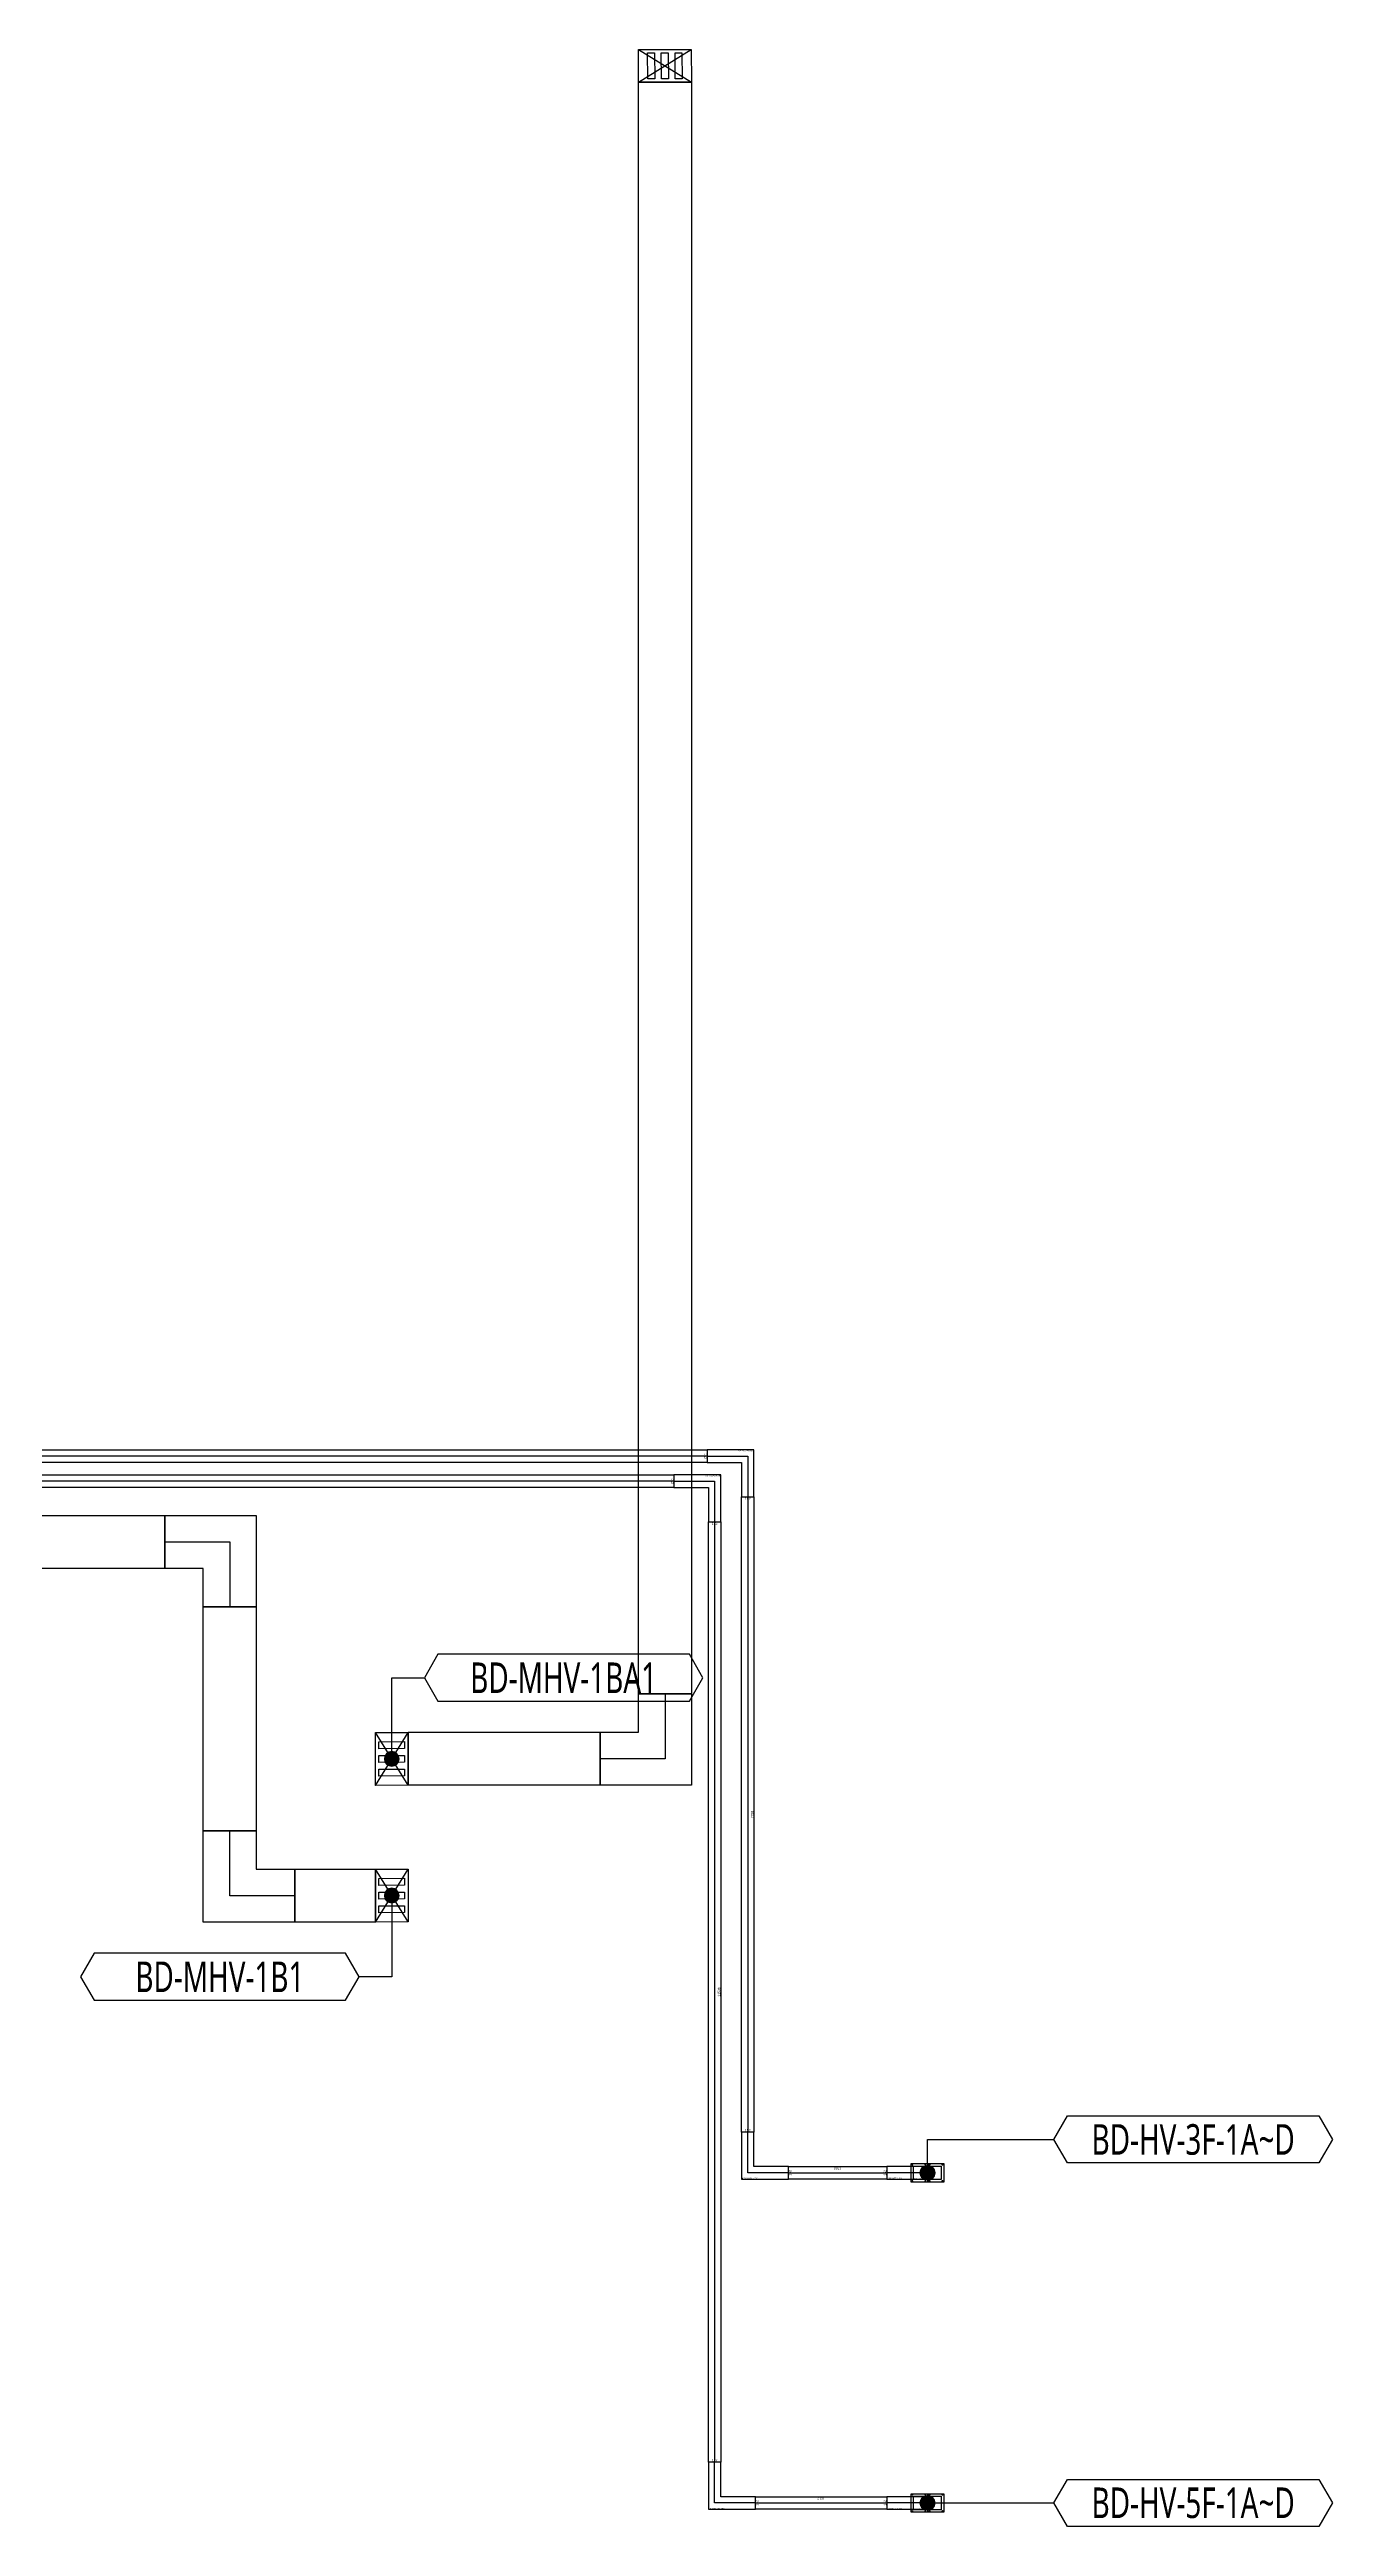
# Model space of a CAD drawing. Header units: millimetres. Extents: x 84228 to 374549, y -351975 to 847575.
# Drawn here: x 143381 to 159123, y -242409 to -212019 of the extents above; entities that cross this region are included whole.
import ezdxf
from ezdxf.enums import TextEntityAlignment as Align

# ---------------------------------------------------------------- set-up
doc = ezdxf.new("R2010")
doc.units = ezdxf.units.MM
doc.header["$LTSCALE"] = 150
doc.layers.get('Defpoints').update_dxf_attribs({"color": 150})
for name, color, linetype in [('-----27 Bus Duct_HV_6.6kV', 130, 'Continuous'), ('-----27 Bus Duct_HV_IT BACK UP A', 7, 'Continuous'), ('-----27 Bus Duct_HV_IT BACK UP B', 3, 'Continuous'), ('-----99 Cable Schedule', 2, 'Continuous')]:
    doc.layers.add(name, color=color, linetype=linetype)
doc.styles.add('DH', font='malgun.ttf')
doc.styles.add('ELEC', font='Dotum.ttf')
doc.styles.get("Standard").update_dxf_attribs({"font": 'Dotum.ttf'})
doc.dimstyles.new('전기통신참고용-치수', dxfattribs={"dimscale": 15, "dimtxt": 2, "dimasz": 0, "dimexe": 0, "dimexo": 0, "dimgap": 0.4, "dimtad": 4, "dimdec": 0, "dimzin": 0, "dimdsep": 46, "dimtxsty": 'Standard', "dimblk": 'NONE', "dimcen": 0, "dimse1": 1, "dimse2": 1, "dimsd1": 1, "dimsd2": 1, "dimclrd": 8, "dimclre": 8, "dimclrt": 8, "dimadec": 0, "dimazin": 0, "dimtfac": 1, "dimtdec": 0, "dimtix": 1, "dimtmove": 2, "dimatfit": 0, "dimldrblk": 'NONE', "dimfxl": 2, "dimtolj": 1, "dimtzin": 0, "dimarcsym": 0})

# ---------------------------------------------------------------- blocks, each defined once
blk = doc.blocks.new('*U66')
at = {"color": 1}
for p, q in [((60, 76), (-60, -76)), ((-60, 76), (60, -76))]:
    blk.add_line(p, q, dxfattribs=at)
at = {"color": 0}
blk.add_line((-3.637978807091713e-12, 113.5), (-3.637978807091713e-12, -113.5), dxfattribs=at)
for points in [[(199.9999999999964, -113.5), (-200.0000000000036, -113.5), (-200.0000000000036, 113.5), (199.9999999999964, 113.5)], [(169.9999999999964, -83.5), (-170.0000000000036, -83.5), (-170.0000000000036, 83.5), (169.9999999999964, 83.5)]]:
    blk.add_lwpolyline(points, close=True, dxfattribs=at)
at = {"color": 1}
blk.add_lwpolyline([(60, -76), (-60, -76), (-60, 76), (60, 76)], close=True, dxfattribs=at)
for points in [[(-59.99999999999272, -46, -0.414213562373095), (-57.99999999999272, -44), (-17.19999999998981, -44, 0.4142135623730951), (-16.19999999998981, -43), (-16.19999999999709, 43, 0.4142135623730951), (-17.19999999999709, 44), (-58, 44, -0.414213562373095), (-60, 46), (-60, 76, -0.4142135623730951), (-59, 75), (-59, 46, 0.4142135623730951), (-58, 45), (58, 45, 0.4142135623730951), (59, 46), (59, 75, -0.4142135623730951), (60, 76), (60, 46, -0.414213562373095), (58, 44), (17.19999999999709, 44, 0.4142135623730951), (16.19999999999709, 43), (16.20000000000437, -43, 0.4142135623730951), (17.20000000000437, -44), (58.00000000000728, -44, -0.414213562373095), (60.00000000000728, -46), (60.00000000000728, -76, -0.4142135623730951), (59.00000000000728, -75), (59.00000000000728, -46, 0.414213562373095), (58.00000000000728, -45), (-57.99999999999272, -45, 0.4142135623730951), (-58.99999999999272, -46), (-58.99999999999272, -75, -0.4142135623730951), (-59.99999999999272, -76), (-59.99999999999272, -76), (-59.99999999999272, -76), (-59.99999999999272, -76)], [(-15.19999999998981, -43), (-15.19999999999709, 43, -0.414213562373095), (-14.19999999999709, 44), (14.19999999999709, 44, -0.414213562373095), (15.19999999999709, 43), (15.20000000000437, -43, -0.414213562373095), (14.20000000000437, -44), (-14.19999999998981, -44, -0.414213562373095)], [(-14.19999999998981, -42), (-14.19999999999709, 42, -0.414213562373095), (-13.19999999999709, 43), (-8.85000000000582, 43, -0.414213562373095), (-7.850000000005821, 42), (-7.849999999998545, -42, -0.414213562373095), (-8.849999999998545, -43), (-13.19999999998981, -43, -0.414213562373095)], [(-6.849999999991269, -42), (-6.849999999998545, 42, -0.414213562373095), (-5.849999999998545, 43), (-1.500000000007276, 43, -0.414213562373095), (-0.500000000007276, 42), (-0.5, -42, -0.414213562373095), (-1.5, -43), (-5.849999999991269, -43, -0.414213562373095)], [(0.5000000000145519, -42), (0.500000000007276, 42, -0.414213562373095), (1.500000000007276, 43), (5.849999999998545, 43, -0.414213562373095), (6.849999999998545, 42), (6.850000000005821, -42, -0.414213562373095), (5.850000000005821, -43), (1.500000000014552, -43, -0.414213562373095)], [(7.850000000013097, -42), (7.850000000005821, 42, -0.414213562373095), (8.85000000000582, 43), (13.19999999999709, 43, -0.414213562373095), (14.19999999999709, 42), (14.20000000000437, -42, -0.414213562373095), (13.20000000000437, -43), (8.850000000013097, -43, -0.414213562373095)]]:
    blk.add_lwpolyline(points, format="xyb", close=True, dxfattribs=at)
at = {"color": 0}
for centre in [(-185.0000000000036, 98.5), (-25.00000000000364, 98.5), (24.99999999999636, 98.5), (184.9999999999964, 98.5), (-185.0000000000036, -98.5), (-25.00000000000364, -98.5), (24.99999999999636, -98.5), (184.9999999999964, -98.5)]:
    blk.add_circle(centre, 4, dxfattribs=at)
at = {"color": 0, "style": 'ELEC'}
blk.add_text('BD Flanged End-AL 1000A', height=10, dxfattribs=at).set_placement((-165.0000000000036, -73.5), align=Align.MIDDLE_LEFT)
blk = doc.blocks.new('*U67')
at = {"color": 1}
for p, q in [((340, 76), (220, -76)), ((220, 76), (340, -76))]:
    blk.add_line(p, q, dxfattribs=at)
at = {"color": 0}
blk.add_lwpolyline([(-220.0000000000036, -76), (219.9999999999964, -76), (219.9999999999964, 76), (-220.0000000000036, 76)], close=True, dxfattribs=at)
at = {"color": 1}
blk.add_lwpolyline([(220, 0), (-220, 0)], dxfattribs=at)
at = {"color": 0}
blk.add_lwpolyline([(219.9999999999964, -76), (339.9999999999964, -76), (339.9999999999964, 76), (219.9999999999964, 76)], dxfattribs=at)
at = {"color": 1}
for points in [[(220.0000000000146, -46, -0.414213562373095), (222.0000000000146, -44), (262.8000000000175, -44, 0.4142135623730951), (263.8000000000175, -43), (263.8000000000029, 43, 0.4142135623730951), (262.8000000000029, 44), (222, 44, -0.414213562373095), (220, 46), (220, 76, -0.4142135623730951), (221, 75), (221, 46, 0.4142135623730951), (222, 45), (338, 45, 0.4142135623730951), (339, 46), (339, 75, -0.4142135623730951), (340, 76), (340, 46, -0.414213562373095), (338, 44), (297.1999999999971, 44, 0.4142135623730951), (296.1999999999971, 43), (296.2000000000116, -43, 0.4142135623730951), (297.2000000000116, -44), (338.0000000000146, -44, -0.414213562373095), (340.0000000000146, -46), (340.0000000000146, -76, -0.4142135623730951), (339.0000000000146, -75), (339.0000000000146, -46, 0.414213562373095), (338.0000000000146, -45), (222.0000000000146, -45, 0.4142135623730951), (221.0000000000146, -46), (221.0000000000146, -75, -0.4142135623730951), (220.0000000000146, -76), (220.0000000000146, -76), (220.0000000000146, -76), (220.0000000000146, -76)], [(264.8000000000175, -43), (264.8000000000029, 43, -0.414213562373095), (265.8000000000029, 44), (294.1999999999971, 44, -0.414213562373095), (295.1999999999971, 43), (295.2000000000116, -43, -0.414213562373095), (294.2000000000116, -44), (265.8000000000175, -44, -0.414213562373095)], [(265.8000000000175, -42), (265.8000000000029, 42, -0.414213562373095), (266.8000000000029, 43), (271.1499999999942, 43, -0.414213562373095), (272.1499999999942, 42), (272.1500000000087, -42, -0.414213562373095), (271.1500000000087, -43), (266.8000000000175, -43, -0.414213562373095)], [(273.1500000000087, -42), (273.1500000000087, 42, -0.414213562373095), (274.1500000000087, 43), (278.5, 43, -0.414213562373095), (279.5, 42), (279.5, -42, -0.414213562373095), (278.5, -43), (274.1500000000087, -43, -0.414213562373095)], [(280.5000000000146, -42), (280.5000000000146, 42, -0.414213562373095), (281.5000000000146, 43), (285.8500000000058, 43, -0.414213562373095), (286.8500000000058, 42), (286.8500000000058, -42, -0.414213562373095), (285.8500000000058, -43), (281.5000000000146, -43, -0.414213562373095)], [(287.8500000000204, -42), (287.8500000000058, 42, -0.414213562373095), (288.8500000000058, 43), (293.1999999999971, 43, -0.414213562373095), (294.1999999999971, 42), (294.2000000000116, -42, -0.414213562373095), (293.2000000000116, -43), (288.8500000000204, -43, -0.414213562373095)]]:
    blk.add_lwpolyline(points, format="xyb", close=True, dxfattribs=at)
at = {"color": 0, "style": 'ELEC'}
blk.add_text('BD ELBOW(VERT)-AL 1000A', height=10, dxfattribs=at).set_placement((-215.0000000000036, -66), align=Align.MIDDLE_LEFT)
blk = doc.blocks.new('*U68')
at = {"color": 0}
blk.add_lwpolyline([(-76.00000000000364, -76), (499.9999999999964, -76), (499.9999999999964, 76), (75.99999999999636, 76), (75.99999999999636, 500), (-76.00000000000364, 500)], close=True, dxfattribs=at)
at = {"color": 1}
blk.add_lwpolyline([(500, 0), (0, 0), (0, 500)], dxfattribs=at)
at = {"color": 0, "style": 'ELEC'}
blk.add_text('BD ELBOW(HORIZ)-AL 1000A', height=10, dxfattribs=at).set_placement((-71.00000000000364, -66), align=Align.MIDDLE_LEFT)
blk = doc.blocks.new('*D327')
at = {"layer": 'Defpoints', "color": 0, "transparency": 16777216}
for p in [(-3.836930773104541e-13, -1503.833799010783), (151.9999999999995, -1503.833799010783), (151.9999999999995, -1503.833799010783)]:
    blk.add_point(p, dxfattribs=at)
at = {"color": 0, "transparency": 16777216, "insert": (75.99999999999957, -1524.85415179233), "char_height": 30, "attachment_point": 5}
blk.add_mtext('\\A1;{\\C0;152}', dxfattribs=at)
blk = doc.blocks.new('_None')
blk = doc.blocks.new('*D328')
at = {"layer": 'Defpoints', "color": 0, "transparency": 16777216}
for p in [(151.9999999999996, -1503.833799010784), (152.0000000000891, -1503.833799010784), (151.9999999999995, -2708.999904868951)]:
    blk.add_point(p, dxfattribs=at)
at = {"color": 0, "transparency": 16777216, "insert": (130.9796472185418, -2106.416851939867), "char_height": 30, "attachment_point": 5, "rotation": 90}
blk.add_mtext('\\A1;{\\C0;1205}', dxfattribs=at)
blk = doc.blocks.new('*D329')
at = {"layer": 'Defpoints', "color": 0, "transparency": 16777216}
for p in [(-5.258016244624741e-13, -2708.99990486895), (151.9999999999994, -2708.99990486895), (151.9999999999994, -2708.99990486895)]:
    blk.add_point(p, dxfattribs=at)
at = {"color": 0, "transparency": 16777216, "insert": (75.99999999999946, -2687.979552087403), "char_height": 30, "attachment_point": 5}
blk.add_mtext('\\A1;{\\C0;152}', dxfattribs=at)
blk = doc.blocks.new('*D135')
at = {"layer": 'Defpoints', "color": 0, "transparency": 16777216}
for p in [(6.288303211476887e-12, 34825.76126911971), (152.0000000000063, 34825.76126911971), (152.0000000000063, 34825.76126911971)]:
    blk.add_point(p, dxfattribs=at)
at = {"color": 0, "transparency": 16777216, "insert": (76.00000000000627, 34804.74091633817), "char_height": 30, "attachment_point": 5}
blk.add_mtext('\\A1;{\\C0;152}', dxfattribs=at)
blk = doc.blocks.new('*D136')
at = {"layer": 'Defpoints', "color": 0, "transparency": 16777216}
for p in [(152.0000000000063, 34825.76126911973), (152.0000000000998, 34825.76126911973), (152.0000000000012, 6430.927374961935)]:
    blk.add_point(p, dxfattribs=at)
at = {"color": 0, "transparency": 16777216, "insert": (130.9796472185619, 20628.34432204083), "char_height": 30, "attachment_point": 5, "rotation": 90}
blk.add_mtext('\\A1;{\\C0;28395}', dxfattribs=at)
blk = doc.blocks.new('*D137')
at = {"layer": 'Defpoints', "color": 0, "transparency": 16777216}
for p in [(1.158184659288963e-12, 6430.927374961931), (152.0000000000011, 6430.927374961931), (152.0000000000011, 6430.927374961931)]:
    blk.add_point(p, dxfattribs=at)
at = {"color": 0, "transparency": 16777216, "insert": (76.00000000000115, 6451.947727743478), "char_height": 30, "attachment_point": 5}
blk.add_mtext('\\A1;{\\C0;152}', dxfattribs=at)
blk = doc.blocks.new('*D155')
at = {"layer": 'Defpoints', "color": 0, "transparency": 16777216}
for p in [(6.288303211476887e-12, 34825.76126911971), (152.0000000000063, 34825.76126911971), (152.0000000000063, 34825.76126911971)]:
    blk.add_point(p, dxfattribs=at)
at = {"color": 0, "transparency": 16777216, "insert": (76.00000000000627, 34804.74091633817), "char_height": 30, "attachment_point": 5}
blk.add_mtext('\\A1;{\\C0;152}', dxfattribs=at)
blk = doc.blocks.new('*D156')
at = {"layer": 'Defpoints', "color": 0, "transparency": 16777216}
for p in [(152.0000000000063, 34825.76126911973), (152.0000000001083, 34825.76126911973), (152.0000000000049, 27032.76126911414)]:
    blk.add_point(p, dxfattribs=at)
at = {"color": 0, "transparency": 16777216, "insert": (130.9796472185711, 30929.26126911693), "char_height": 30, "attachment_point": 5, "rotation": 90}
blk.add_mtext('\\A1;{\\C0;7793}', dxfattribs=at)
blk = doc.blocks.new('*D157')
at = {"layer": 'Defpoints', "color": 0, "transparency": 16777216}
for p in [(4.938272013532696e-12, 27032.76126911413), (152.0000000000049, 27032.76126911413), (152.0000000000049, 27032.76126911413)]:
    blk.add_point(p, dxfattribs=at)
at = {"color": 0, "transparency": 16777216, "insert": (76.00000000000492, 27053.78162189567), "char_height": 30, "attachment_point": 5}
blk.add_mtext('\\A1;{\\C0;152}', dxfattribs=at)
blk = doc.blocks.new('A$C9a0ab699')
h = blk.add_hatch(color=0)
edge = h.paths.add_edge_path()
edge.add_arc((2.182787284255028e-11, 2.299202606081963e-09), 64.0071934098378, 720.0000000000341, 1080.000000000034, ccw=False)
at = {"color": 0}
blk.add_circle((2.182787284255028e-11, 2.299202606081963e-09), 64.0071934098378, dxfattribs=at)
blk = doc.blocks.new('*D353')
at = {"layer": 'Defpoints', "color": 0, "transparency": 16777216}
for p in [(-3.055333763768431e-13, -1096.833799010783), (151.9999999999996, -1096.833799010783), (151.9999999999996, -1096.833799010783)]:
    blk.add_point(p, dxfattribs=at)
at = {"color": 0, "transparency": 16777216, "insert": (75.99999999999964, -1117.85415179233), "char_height": 30, "attachment_point": 5}
blk.add_mtext('\\A1;{\\C0;152}', dxfattribs=at)
blk = doc.blocks.new('*D354')
at = {"layer": 'Defpoints', "color": 0, "transparency": 16777216}
for p in [(151.9999999999997, -1096.833799010784), (152.0000000000894, -1096.833799010784), (151.9999999999995, -2708.999904868951)]:
    blk.add_point(p, dxfattribs=at)
at = {"color": 0, "transparency": 16777216, "insert": (130.9796472185421, -1902.916851939867), "char_height": 30, "attachment_point": 5, "rotation": 90}
blk.add_mtext('\\A1;{\\C0;1612}', dxfattribs=at)
blk = doc.blocks.new('*D355')
at = {"layer": 'Defpoints', "color": 0, "transparency": 16777216}
for p in [(-5.258016244624741e-13, -2708.99990486895), (151.9999999999994, -2708.99990486895), (151.9999999999994, -2708.99990486895)]:
    blk.add_point(p, dxfattribs=at)
at = {"color": 0, "transparency": 16777216, "insert": (75.99999999999943, -2687.979552087403), "char_height": 30, "attachment_point": 5}
blk.add_mtext('\\A1;{\\C0;152}', dxfattribs=at)
blk = doc.blocks.new('*D259')
at = {"layer": 'Defpoints', "color": 0, "transparency": 16777216}
for p in [(6.210143510543276e-12, 34418.76126911989), (152.0000000000062, 34418.76126911989), (152.0000000000062, 34418.76126911989)]:
    blk.add_point(p, dxfattribs=at)
at = {"color": 0, "transparency": 16777216, "insert": (76.0000000000062, 34397.74091633834), "char_height": 30, "attachment_point": 5}
blk.add_mtext('\\A1;{\\C0;152}', dxfattribs=at)
blk = doc.blocks.new('*D260')
at = {"layer": 'Defpoints', "color": 0, "transparency": 16777216}
for p in [(152.0000000000063, 34418.7612691199), (152.0000000000998, 34418.7612691199), (152.0000000000012, 6430.927374961935)]:
    blk.add_point(p, dxfattribs=at)
at = {"color": 0, "transparency": 16777216, "insert": (130.9796472185619, 20424.84432204091), "char_height": 30, "attachment_point": 5, "rotation": 90}
blk.add_mtext('\\A1;{\\C0;27988}', dxfattribs=at)
blk = doc.blocks.new('*D261')
at = {"layer": 'Defpoints', "color": 0, "transparency": 16777216}
for p in [(1.151079231931362e-12, 6430.927374961931), (152.0000000000012, 6430.927374961931), (152.0000000000012, 6430.927374961931)]:
    blk.add_point(p, dxfattribs=at)
at = {"color": 0, "transparency": 16777216, "insert": (76.00000000000117, 6451.947727743478), "char_height": 30, "attachment_point": 5}
blk.add_mtext('\\A1;{\\C0;152}', dxfattribs=at)
blk = doc.blocks.new('*D255')
at = {"layer": 'Defpoints', "color": 0, "transparency": 16777216}
for p in [(7.005951374594588e-12, 38736.76126911968), (152.000000000007, 38736.76126911968), (152.000000000007, 38736.76126911968)]:
    blk.add_point(p, dxfattribs=at)
at = {"color": 0, "transparency": 16777216, "insert": (76.00000000000699, 38715.74091633814), "char_height": 30, "attachment_point": 5}
blk.add_mtext('\\A1;{\\C0;152}', dxfattribs=at)
blk = doc.blocks.new('*D256')
at = {"layer": 'Defpoints', "color": 0, "transparency": 16777216}
for p in [(152.000000000007, 38736.7612691197), (152.0000000001095, 38736.7612691197), (152.000000000005, 27200.76126911472)]:
    blk.add_point(p, dxfattribs=at)
at = {"color": 0, "transparency": 16777216, "insert": (130.9796472185733, 32968.7612691172), "char_height": 30, "attachment_point": 5, "rotation": 90}
blk.add_mtext('\\A1;{\\C0;11536}', dxfattribs=at)
blk = doc.blocks.new('*D257')
at = {"layer": 'Defpoints', "color": 0, "transparency": 16777216}
for p in [(4.973799150320701e-12, 27200.76126911471), (152.000000000005, 27200.76126911471), (152.000000000005, 27200.76126911471)]:
    blk.add_point(p, dxfattribs=at)
at = {"color": 0, "transparency": 16777216, "insert": (76.00000000000497, 27221.78162189625), "char_height": 30, "attachment_point": 5}
blk.add_mtext('\\A1;{\\C0;152}', dxfattribs=at)
blk = doc.blocks.new('A$341610189226')
for p, q in [((0, 400.8093616761907), (651.2911264060822, 0)), ((3.381791950640036, 0), (647.9093344554421, 400.8093616761907))]:
    blk.add_line(p, q)
for points in [[(651.2911264060822, 0), (3.381791950640036, 0), (0, 400.8093616761907), (647.9093344554421, 400.8093616761907)], [(113.5944937032764, 358.7373269713426), (197.738563113031, 358.7373269713426), (201.120355063671, 42.0720347049064), (116.9762856539164, 42.0720347049064)], [(281.8826325228438, 358.7373269713426), (366.0267019326566, 358.7373269713426), (369.4084938832966, 42.0720347049064), (285.2644244734838, 42.0720347049064)], [(450.1707713424694, 358.7373269713426), (534.314840752224, 358.7373269713426), (537.696632702864, 42.0720347049064), (453.5525632931094, 42.0720347049064)]]:
    blk.add_lwpolyline(points, close=True)
blk = doc.blocks.new('A$343519315662')
at = {"layer": '-----27 Bus Duct_HV_6.6kV'}
for p, q in [((472.0000000001164, 650.0000000000582), (471.9999999999709, 1122.000000000058)), ((471.9999999999709, 1122.000000000058), (1121.999999999971, 1121.999999999942)), ((797.0000000000291, 1122.000000000058), (797, 325.0000000000582)), ((1121.999999999971, 1122.000000000058), (1121.999999999854, 5.820766091346741e-11)), ((0, 0), (1.164153218269348e-10, 650)), ((1.164153218269348e-10, 650), (472.0000000001164, 650.0000000000582)), ((797, 325.0000000000582), (5.820766091346741e-11, 325)), ((1121.999999999854, 5.820766091346741e-11), (0, 0))]:
    blk.add_line(p, q, dxfattribs=at)
blk = doc.blocks.new('*U326')
at = {"color": 1}
blk.add_line((75.99999999999963, -1503.833799010783), (75.99999999999946, -2708.99990486895), dxfattribs=at)
at = {"color": 0}
blk.add_lwpolyline([(151.9999999999994, -2708.99990486895), (-5.258016244624741e-13, -2708.99990486895), (-3.836930773104541e-13, -1503.833799010783), (151.9999999999995, -1503.833799010783)], close=True, dxfattribs=at)
for base, p1, p2, override, picture, middle in [((151.9999999999995, -1503.833799010783), (-3.836930773104541e-13, -1503.833799010783), (151.9999999999995, -1503.833799010783), {"dimtxsty": 'Standard', "dimclrd": 0, "dimclre": 0, "dimclrt": 0}, '*D327', (75.99999999999957, -1524.85415179233)), ((151.9999999999994, -2708.99990486895), (-5.258016244624741e-13, -2708.99990486895), (151.9999999999994, -2708.99990486895), {"dimtad": 1, "dimtxsty": 'Standard', "dimclrd": 0, "dimclre": 0, "dimclrt": 0}, '*D329', (75.99999999999946, -2687.979552087403))]:
    dim = blk.add_linear_dim(base=base, p1=p1, p2=p2, text='{\\C0;<>}', dimstyle='전기통신참고용-치수', override=override, dxfattribs=at)
    dim.commit()
    dim.dimension.update_dxf_attribs({"geometry": picture, "text_midpoint": middle})
dim = blk.add_linear_dim(base=(152.0000000000891, -1503.833799010784), p1=(151.9999999999994, -2708.99990486895), p2=(151.9999999999995, -1503.833799010783), angle=90, text='{\\C0;<>}', dimstyle='전기통신참고용-치수', override={"dimtad": 1, "dimtxsty": 'Standard', "dimclrd": 0, "dimclre": 0, "dimclrt": 0}, dxfattribs=at)
dim.commit()
dim.dimension.update_dxf_attribs({"geometry": '*D328', "text_midpoint": (130.9796472185418, -2106.416851939867)})
blk = doc.blocks.new('*U134')
at = {"color": 1}
blk.add_line((76.00000000000632, 34825.76126911971), (76.00000000000114, 6430.927374961931), dxfattribs=at)
at = {"color": 0}
blk.add_lwpolyline([(152.0000000000011, 6430.927374961931), (1.158184659288963e-12, 6430.927374961931), (6.288303211476887e-12, 34825.76126911971), (152.0000000000063, 34825.76126911971)], close=True, dxfattribs=at)
for base, p1, p2, override, picture, middle in [((152.0000000000063, 34825.76126911971), (6.288303211476887e-12, 34825.76126911971), (152.0000000000063, 34825.76126911971), {"dimtxsty": 'Standard', "dimclrd": 0, "dimclre": 0, "dimclrt": 0}, '*D135', (76.00000000000627, 34804.74091633817)), ((152.0000000000011, 6430.927374961931), (1.158184659288963e-12, 6430.927374961931), (152.0000000000011, 6430.927374961931), {"dimtad": 1, "dimtxsty": 'Standard', "dimclrd": 0, "dimclre": 0, "dimclrt": 0}, '*D137', (76.00000000000115, 6451.947727743478))]:
    dim = blk.add_linear_dim(base=base, p1=p1, p2=p2, text='{\\C0;<>}', dimstyle='전기통신참고용-치수', override=override, dxfattribs=at)
    dim.commit()
    dim.dimension.update_dxf_attribs({"geometry": picture, "text_midpoint": middle})
dim = blk.add_linear_dim(base=(152.0000000000998, 34825.76126911973), p1=(152.0000000000011, 6430.927374961931), p2=(152.0000000000063, 34825.76126911971), angle=90, text='{\\C0;<>}', dimstyle='전기통신참고용-치수', override={"dimtad": 1, "dimtxsty": 'Standard', "dimclrd": 0, "dimclre": 0, "dimclrt": 0}, dxfattribs=at)
dim.commit()
dim.dimension.update_dxf_attribs({"geometry": '*D136', "text_midpoint": (130.9796472185619, 20628.34432204083)})
blk = doc.blocks.new('*U154')
at = {"color": 1}
blk.add_line((76.00000000000632, 34825.76126911971), (76.00000000000493, 27032.76126911413), dxfattribs=at)
at = {"color": 0}
blk.add_lwpolyline([(152.0000000000049, 27032.76126911413), (4.938272013532696e-12, 27032.76126911413), (6.288303211476887e-12, 34825.76126911971), (152.0000000000063, 34825.76126911971)], close=True, dxfattribs=at)
for base, p1, p2, override, picture, middle in [((152.0000000000063, 34825.76126911971), (6.288303211476887e-12, 34825.76126911971), (152.0000000000063, 34825.76126911971), {"dimtxsty": 'Standard', "dimclrd": 0, "dimclre": 0, "dimclrt": 0}, '*D155', (76.00000000000627, 34804.74091633817)), ((152.0000000000049, 27032.76126911413), (4.938272013532696e-12, 27032.76126911413), (152.0000000000049, 27032.76126911413), {"dimtad": 1, "dimtxsty": 'Standard', "dimclrd": 0, "dimclre": 0, "dimclrt": 0}, '*D157', (76.00000000000492, 27053.78162189567))]:
    dim = blk.add_linear_dim(base=base, p1=p1, p2=p2, text='{\\C0;<>}', dimstyle='전기통신참고용-치수', override=override, dxfattribs=at)
    dim.commit()
    dim.dimension.update_dxf_attribs({"geometry": picture, "text_midpoint": middle})
dim = blk.add_linear_dim(base=(152.0000000001083, 34825.76126911973), p1=(152.0000000000049, 27032.76126911413), p2=(152.0000000000063, 34825.76126911971), angle=90, text='{\\C0;<>}', dimstyle='전기통신참고용-치수', override={"dimtad": 1, "dimtxsty": 'Standard', "dimclrd": 0, "dimclre": 0, "dimclrt": 0}, dxfattribs=at)
dim.commit()
dim.dimension.update_dxf_attribs({"geometry": '*D156', "text_midpoint": (130.9796472185711, 30929.26126911693)})
blk = doc.blocks.new('*U352')
at = {"color": 1}
blk.add_line((75.99999999999972, -1096.833799010783), (75.99999999999945, -2708.99990486895), dxfattribs=at)
at = {"color": 0}
blk.add_lwpolyline([(151.9999999999994, -2708.99990486895), (-5.258016244624741e-13, -2708.99990486895), (-3.055333763768431e-13, -1096.833799010783), (151.9999999999996, -1096.833799010783)], close=True, dxfattribs=at)
for base, p1, p2, override, picture, middle in [((151.9999999999996, -1096.833799010783), (-3.055333763768431e-13, -1096.833799010783), (151.9999999999996, -1096.833799010783), {"dimtxsty": 'Standard', "dimclrd": 0, "dimclre": 0, "dimclrt": 0}, '*D353', (75.99999999999964, -1117.85415179233)), ((151.9999999999994, -2708.99990486895), (-5.258016244624741e-13, -2708.99990486895), (151.9999999999994, -2708.99990486895), {"dimtad": 1, "dimtxsty": 'Standard', "dimclrd": 0, "dimclre": 0, "dimclrt": 0}, '*D355', (75.99999999999943, -2687.979552087403))]:
    dim = blk.add_linear_dim(base=base, p1=p1, p2=p2, text='{\\C0;<>}', dimstyle='전기통신참고용-치수', override=override, dxfattribs=at)
    dim.commit()
    dim.dimension.update_dxf_attribs({"geometry": picture, "text_midpoint": middle})
dim = blk.add_linear_dim(base=(152.0000000000894, -1096.833799010784), p1=(151.9999999999994, -2708.99990486895), p2=(151.9999999999996, -1096.833799010783), angle=90, text='{\\C0;<>}', dimstyle='전기통신참고용-치수', override={"dimtad": 1, "dimtxsty": 'Standard', "dimclrd": 0, "dimclre": 0, "dimclrt": 0}, dxfattribs=at)
dim.commit()
dim.dimension.update_dxf_attribs({"geometry": '*D354', "text_midpoint": (130.9796472185421, -1902.916851939867)})
blk = doc.blocks.new('*U258')
at = {"color": 1}
blk.add_line((76.00000000000625, 34418.76126911989), (76.00000000000117, 6430.927374961931), dxfattribs=at)
at = {"color": 0}
blk.add_lwpolyline([(152.0000000000012, 6430.927374961931), (1.151079231931362e-12, 6430.927374961931), (6.210143510543276e-12, 34418.76126911989), (152.0000000000062, 34418.76126911989)], close=True, dxfattribs=at)
for base, p1, p2, override, picture, middle in [((152.0000000000062, 34418.76126911989), (6.210143510543276e-12, 34418.76126911989), (152.0000000000062, 34418.76126911989), {"dimtxsty": 'Standard', "dimclrd": 0, "dimclre": 0, "dimclrt": 0}, '*D259', (76.0000000000062, 34397.74091633834)), ((152.0000000000012, 6430.927374961931), (1.151079231931362e-12, 6430.927374961931), (152.0000000000012, 6430.927374961931), {"dimtad": 1, "dimtxsty": 'Standard', "dimclrd": 0, "dimclre": 0, "dimclrt": 0}, '*D261', (76.00000000000117, 6451.947727743478))]:
    dim = blk.add_linear_dim(base=base, p1=p1, p2=p2, text='{\\C0;<>}', dimstyle='전기통신참고용-치수', override=override, dxfattribs=at)
    dim.commit()
    dim.dimension.update_dxf_attribs({"geometry": picture, "text_midpoint": middle})
dim = blk.add_linear_dim(base=(152.0000000000998, 34418.7612691199), p1=(152.0000000000012, 6430.927374961931), p2=(152.0000000000062, 34418.76126911989), angle=90, text='{\\C0;<>}', dimstyle='전기통신참고용-치수', override={"dimtad": 1, "dimtxsty": 'Standard', "dimclrd": 0, "dimclre": 0, "dimclrt": 0}, dxfattribs=at)
dim.commit()
dim.dimension.update_dxf_attribs({"geometry": '*D260', "text_midpoint": (130.9796472185619, 20424.84432204091)})
blk = doc.blocks.new('*U254')
at = {"color": 1}
blk.add_line((76.00000000000705, 38736.76126911968), (76.00000000000497, 27200.76126911471), dxfattribs=at)
at = {"color": 0}
blk.add_lwpolyline([(152.000000000005, 27200.76126911471), (4.973799150320701e-12, 27200.76126911471), (7.005951374594588e-12, 38736.76126911968), (152.000000000007, 38736.76126911968)], close=True, dxfattribs=at)
for base, p1, p2, override, picture, middle in [((152.000000000007, 38736.76126911968), (7.005951374594588e-12, 38736.76126911968), (152.000000000007, 38736.76126911968), {"dimtxsty": 'Standard', "dimclrd": 0, "dimclre": 0, "dimclrt": 0}, '*D255', (76.00000000000699, 38715.74091633814)), ((152.000000000005, 27200.76126911471), (4.973799150320701e-12, 27200.76126911471), (152.000000000005, 27200.76126911471), {"dimtad": 1, "dimtxsty": 'Standard', "dimclrd": 0, "dimclre": 0, "dimclrt": 0}, '*D257', (76.00000000000497, 27221.78162189625))]:
    dim = blk.add_linear_dim(base=base, p1=p1, p2=p2, text='{\\C0;<>}', dimstyle='전기통신참고용-치수', override=override, dxfattribs=at)
    dim.commit()
    dim.dimension.update_dxf_attribs({"geometry": picture, "text_midpoint": middle})
dim = blk.add_linear_dim(base=(152.0000000001095, 38736.7612691197), p1=(152.000000000005, 27200.76126911471), p2=(152.000000000007, 38736.76126911968), angle=90, text='{\\C0;<>}', dimstyle='전기통신참고용-치수', override={"dimtad": 1, "dimtxsty": 'Standard', "dimclrd": 0, "dimclre": 0, "dimclrt": 0}, dxfattribs=at)
dim.commit()
dim.dimension.update_dxf_attribs({"geometry": '*D256', "text_midpoint": (130.9796472185733, 32968.7612691172)})

msp = doc.modelspace()

# ---------------------------------------------------------------- linework, layer by layer
at = {"layer": '-----27 Bus Duct_HV_6.6kV'}
for points in [[(150608.31551033, -212420.0609181698), (151258.31551033, -212420.0609181698), (151258.31551033, -232192.8538246879), (150608.31551033, -232192.8538246879)], [(129425.5713122933, -230654.8434209092), (129425.5713122933, -230004.8434209092), (144795.7625326607, -230004.843420909), (144795.7625326607, -230654.843420909)], [(145917.7625326259, -233872.9836948008), (145267.7625326259, -233872.9836948008), (145267.7625326608, -231126.843420909), (145917.7625326608, -231126.843420909)], [(147780.3806739934, -233314.8538246879), (147780.3806739934, -232664.8538246879), (150136.3155103301, -232664.8538246879), (150136.3155103301, -233314.8538246879)], [(146389.762532626, -234994.9836948007), (146389.762532626, -234344.9836948007), (147379.5713123218, -234344.9836948356), (147379.5713123218, -234994.9836948356)]]:
    msp.add_lwpolyline(points, close=True, dxfattribs=at)
at = {"layer": '-----99 Cable Schedule', "color": 1}
for points in [[(148146.6858833699, -231706.2993645167), (147979.975993158, -231995.0493645185), (148146.6858833725, -232283.799364522), (151231.7551161477, -232283.799364522), (151398.4650063712, -231995.0493645185), (151231.7551161453, -231706.2993645167)], [(143928.196870156, -235376.0381549656), (143761.486979944, -235664.7881549674), (143928.1968701586, -235953.5381549709), (147013.2661029337, -235953.5381549709), (147179.9759931572, -235664.7881549674), (147013.2661029313, -235376.0381549656)], [(158956.631107297, -237371.7336947961), (159123.3409975089, -237660.4836947978), (158956.6311072943, -237949.2336948013), (155871.5618745192, -237949.2336948013), (155704.8519842957, -237660.4836947978), (155871.5618745216, -237371.7336947961)], [(158956.6311072971, -241831.2336948007), (159123.340997509, -242119.9836948025), (158956.6311072945, -242408.733694806), (155871.5618745193, -242408.733694806), (155704.8519842958, -242119.9836948025), (155871.5618745217, -241831.2336948007)]]:
    msp.add_lwpolyline(points, close=True, dxfattribs=at)
for points in [[(147579.9759931607, -232991.5447205831), (147579.975993158, -231995.0493645185), (147979.975993158, -231995.0493645185)], [(147579.9759931545, -234668.2927989027), (147579.9759931572, -235664.7881549674), (147179.9759931572, -235664.7881549674)], [(154154.0713123142, -238070.4295281321), (154154.0713123142, -237660.4836947978), (155704.8519842957, -237660.4836947978)], [(154153.5713123143, -242119.9836947982), (155704.8519842958, -242119.9836948025)]]:
    msp.add_lwpolyline(points, dxfattribs=at)

# ---------------------------------------------------------------- block references
at = {"layer": '-----27 Bus Duct_HV_6.6kV'}
msp.add_blockref('A$341610189226', (150605.9790511516, -212420.0609181698), dxfattribs=at)
at = {"layer": '-----27 Bus Duct_HV_6.6kV', "rotation": 90}
for p in [(147780.3806739934, -233317.1902838662), (147780.380673998, -234993.9383620257)]:
    msp.add_blockref('A$341610189226', p, dxfattribs=at)
at = {"layer": '-----27 Bus Duct_HV_IT BACK UP A'}
for name, p, rotation in [('*U134', (116622.6439373315, -229200.9836947932), 270), ('*U68', (151948.4052064512, -229276.9836947932), 180), ('*U326', (150944.5714074452, -238145.9836947987), 89.99999999999999)]:
    msp.add_blockref(name, p, dxfattribs=dict(at, rotation=rotation))
for name, p in [('*U154', (151872.4052064512, -264602.7449639129)), ('*U68', (151948.405206456, -238069.9836947987)), ('*U67', (153873.5713123142, -238069.9836947987)), ('*U66', (154153.5713123142, -238069.9836947987))]:
    msp.add_blockref(name, p, dxfattribs=at)
at = {"layer": '-----27 Bus Duct_HV_IT BACK UP B'}
for name, p, rotation in [('*U258', (116622.6439373315, -229507.9836947932), 270), ('*U68', (151541.4052064514, -229583.9836947932), 180), ('*U352', (150944.5714074454, -242195.9836947982), 89.99999999999999)]:
    msp.add_blockref(name, p, dxfattribs=dict(at, rotation=rotation))
for name, p in [('*U254', (151465.4052064514, -268820.7449639129)), ('*U68', (151541.4052064561, -242119.9836947982)), ('*U67', (153873.5713123143, -242119.9836947982)), ('*U66', (154153.5713123143, -242119.9836947982))]:
    msp.add_blockref(name, p, dxfattribs=at)
at = {"layer": '-----99 Cable Schedule', "color": 1, "yscale": 1.40625, "zscale": 1.40625}
for p, xscale, rotation in [((147579.9759931552, -232991.54472066), -1.40625, 180), ((154153.5713122373, -238069.9836947987), 1.40625, 89.99999999999999), ((154153.5713122374, -242119.9836947982), 1.40625, 89.99999999999999)]:
    msp.add_blockref('A$C9a0ab699', p, dxfattribs=dict(at, xscale=xscale, rotation=rotation))
at = {"layer": '-----99 Cable Schedule', "color": 1, "xscale": -1.40625, "yscale": 1.40625, "zscale": 1.40625}
msp.add_blockref('A$C9a0ab699', (147579.97599316, -234668.2927988259), dxfattribs=at)
for p, rotation in [((145917.7625326608, -231126.843420909), 90), ((145267.7625326259, -233872.9836948007), 270)]:
    msp.add_blockref('A$343519315662', p, dxfattribs=dict(rotation=rotation))
msp.add_blockref('A$343519315662', (150136.31551033, -233314.8538246879))

# ---------------------------------------------------------------- texts
at = {"layer": '-----99 Cable Schedule', "color": 2, "style": 'DH', "width": 0.7}
for s, p in [('BD-MHV-1BA1', (149689.2204997618, -231995.0493645194)), ('BD-MHV-1B1', (145470.7314865479, -235664.7881549682)), ('BD-HV-3F-1A~D', (157414.096490905, -237660.4836947987)), ('BD-HV-5F-1A~D', (157414.0964909052, -242119.9836948033))]:
    msp.add_text(s, height=375, dxfattribs=at).set_placement(p, align=Align.MIDDLE)

doc.saveas('drawing.dxf')
